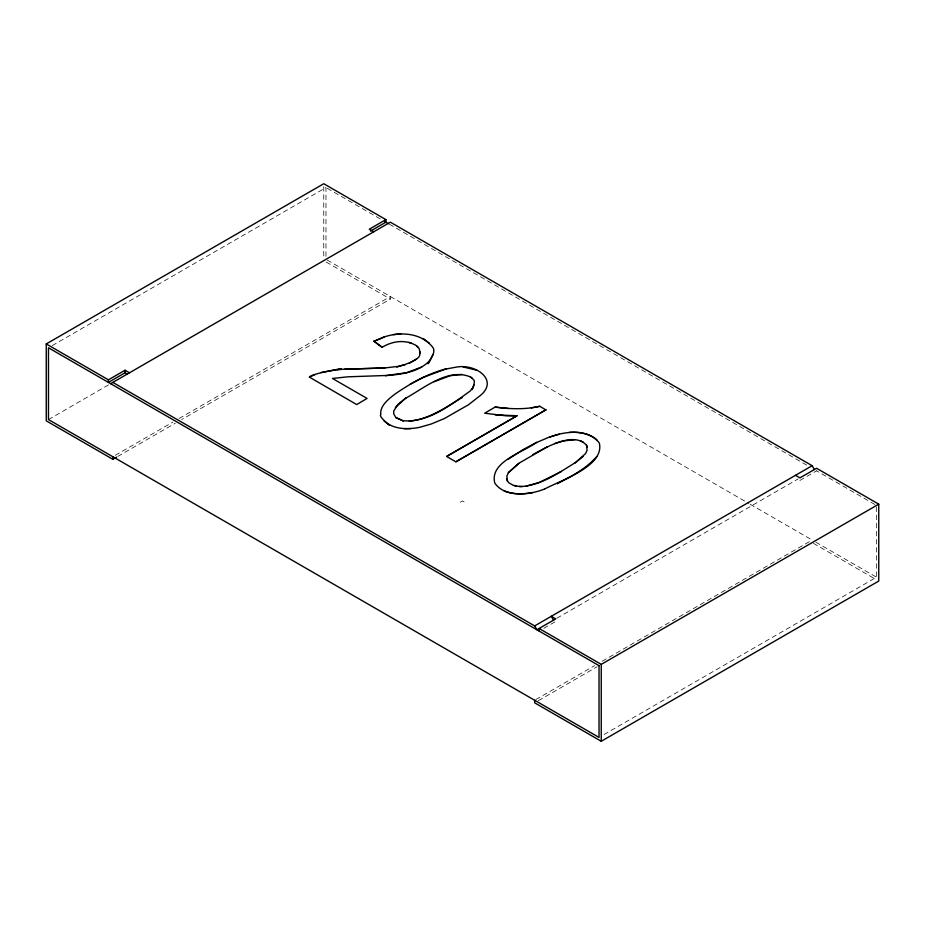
<?xml version="1.0" encoding="UTF-8"?>
<svg xmlns="http://www.w3.org/2000/svg" width="925" height="925" viewBox="0 0 925 925"><rect width="100%" height="100%" fill="white"/><g stroke="black" fill="none" stroke-linecap="round" stroke-linejoin="round"><path stroke-width="0.69" stroke-dasharray="4.62 3.47" d="M52.216 345.626L325.97 187.578L325.97 259.347M48.47 419.568L108.745 384.765M115.348 455.285L172.848 422.089M179.103 418.482L390.35 296.52L390.35 299.087L181.601 419.603M117.845 456.407L175.345 423.211M460.28 502.229L462.5 500.957L464.107 501.882M556.873 618.212L798.125 478.93M543.842 628.295L555.74 621.427M799.94 480.445L816.59 470.825M535.899 699.531L594.648 665.618M602.152 661.282L812.15 540.038M538.396 700.653L597.145 666.74M604.025 734.543L876.53 577.212L876.53 505.432L816.474 470.756M327.219 188.295L382.164 220.011M389.379 224.185L806.866 465.217M327.207 260.064L748.903 503.524M750.152 504.252L811.468 539.645M815.862 542.189L876.53 577.212M326.213 262.053L390.35 299.087M813.387 543.322L876.287 579.64M323.75 186.573L323.75 257.786"/><path stroke-width="1.39" d="M506.669 478.977L507.49 481.197L506.842 476.132L508.403 472.617L518.832 463.298L546.976 447.018L532.569 454.695M474.062 385.008C468.42 397.438 476.93 380.649 473.496 379.828C472.791 378.186 467.333 375.041 472.062 378.094M587.271 447.226L586.519 445.087L587.074 450.255L585.513 453.632L575.165 462.847L583.062 456.499M419.95 351.697C419.303 357.952 420.736 348.494 418.088 347.395C416.978 344.135 402.618 340.782 411.336 343.117M433.212 354.275C420.285 376.672 435.976 352.703 433.582 350.61C436.23 346.204 411.602 330.815 429.489 343.302M395.391 407.486L405.821 398.051L397.935 404.387L393.819 410.873L393.657 413.729L395.865 417.58L403.103 420.84L395.865 417.58M419.684 354.102C421.522 362.947 378.718 370.96 405.335 364.647M507.941 459.378L523.307 449.515L536.558 442.381C523.377 452.325 489.233 461.725 494.794 483.139C505.004 497.627 528.938 495.245 544.235 489.128L544.235 489.256C559.671 480.653 604.996 466.373 599.308 443.017C588.15 428.194 565.256 431.281 549.67 437.051L559.29 434.195M472.502 388.246L470.05 391.113C450.81 404.919 427.998 422.945 403.103 420.713M518.832 463.425L508.403 472.617M429.2 361.085C418.227 372.405 400.571 374.509 385.332 375.642L406.665 372.694L421.765 366.982M409.232 363.271L416.181 359.154M410.284 384.141L423.546 377.261L446.278 368.821C427.627 373.642 410.665 383.274 394.917 394.131C388.592 399.045 379.632 405.832 380.765 414.782C377.527 417.083 400.016 432.958 384.187 421.095M405.821 398.178C424.217 387.98 447.954 367.965 469.969 376.741M409.232 421.21C428.633 419.395 445.815 407.439 462.142 397.461L462.142 397.588M516.115 485.972C508.785 484.203 520.243 487.221 522.255 486.469C541.969 484.816 558.816 472.779 575.165 462.72M557.336 483.81L557.336 483.683C571.465 476.433 586.496 468.339 596.845 456.511M116.596 457.135L112.85 459.297L46.25 420.84L46.25 343.938L323.75 183.728L385.91 219.618L385.91 222.185L370.451 231.111M46.25 343.938L108.41 379.828L125.06 370.22L129.5 372.775M385.91 219.618L369.26 229.227L373.7 231.793M127.28 374.058L125.06 372.775L108.41 382.395L108.41 379.828M110.63 383.678L390.35 222.185L812.15 465.703L814.37 469.553M321.044 372.509C371.237 363.93 312.373 372.243 309.413 377.123L356.692 404.56L367.075 398.432L332.48 378.464L347.812 376.822L385.332 375.515M545.831 409.879L539.842 406.295C525.157 409.683 509.929 409.058 495.083 407.092L484.712 413.209L506.067 415.822L516.994 415.868L446.648 456.488L455.875 461.818L545.831 409.879L455.875 461.818M446.648 456.36L516.994 415.741L495.245 414.897M112.85 382.395L534.65 625.913L812.15 465.703M539.09 631.047L539.09 628.48L601.25 664.37L878.75 504.16L878.75 581.062L601.25 741.272L534.65 702.815L534.65 700.26M526.337 486.111L539.287 482.434L561.394 471.472M382.071 347.291L373.989 341.175L382.071 347.291C390.026 342.562 398.976 340.331 407.983 342.262M309.413 377.123L314.847 374.637M546.976 447.145C558.122 441.722 576.691 434.276 586.519 445.214M384.118 337.082L373.989 341.302L384.118 336.954C397.114 332.699 412.377 332.526 424.159 339.637M536.558 442.52L549.67 436.924M461.772 374.44L450.29 375.689L433.964 381.759M574.795 439.687L563.302 440.936L554.769 443.572M446.278 368.948L456.198 367.144C476.086 363.224 500.818 381.1 478.329 397.045L468.605 404.688L444.324 418.562L431.212 424.008L419.858 427.269C409.44 429.385 397.357 429.582 388.361 424.032M503.894 490.724C512.658 494.586 523.608 494.285 532.869 492.516M384.904 367.953L345.129 369.202L384.904 367.953L396.871 366.508M337.452 369.792L345.129 369.075M476.814 370.22L463.159 366.971M596.81 439.803C589.549 433.559 578.599 431.697 569.21 432.403M580.588 440.89L582.981 441.861M513.294 485.359L508.889 482.827L507.49 481.069M878.75 504.16L816.59 468.27L799.94 477.878L795.5 475.311M384.777 221.526L388.535 223.7M416.539 346.066L418.088 347.522M553.52 620.155L551.3 616.304L555.74 618.871L536.87 629.763L534.65 625.913M601.25 664.37L601.25 741.272M539.842 406.295L531.17 407.867M522.255 486.469L519.156 486.446M508.507 408.503L495.083 407.092M410.654 428.61L404.248 428.68M400.849 333.879L393.368 334.596M125.06 370.22L125.06 372.775M112.85 456.73L112.85 459.297M599.03 665.653L48.47 347.788L48.47 419.568L599.03 737.422L599.03 665.653"/></g></svg>
